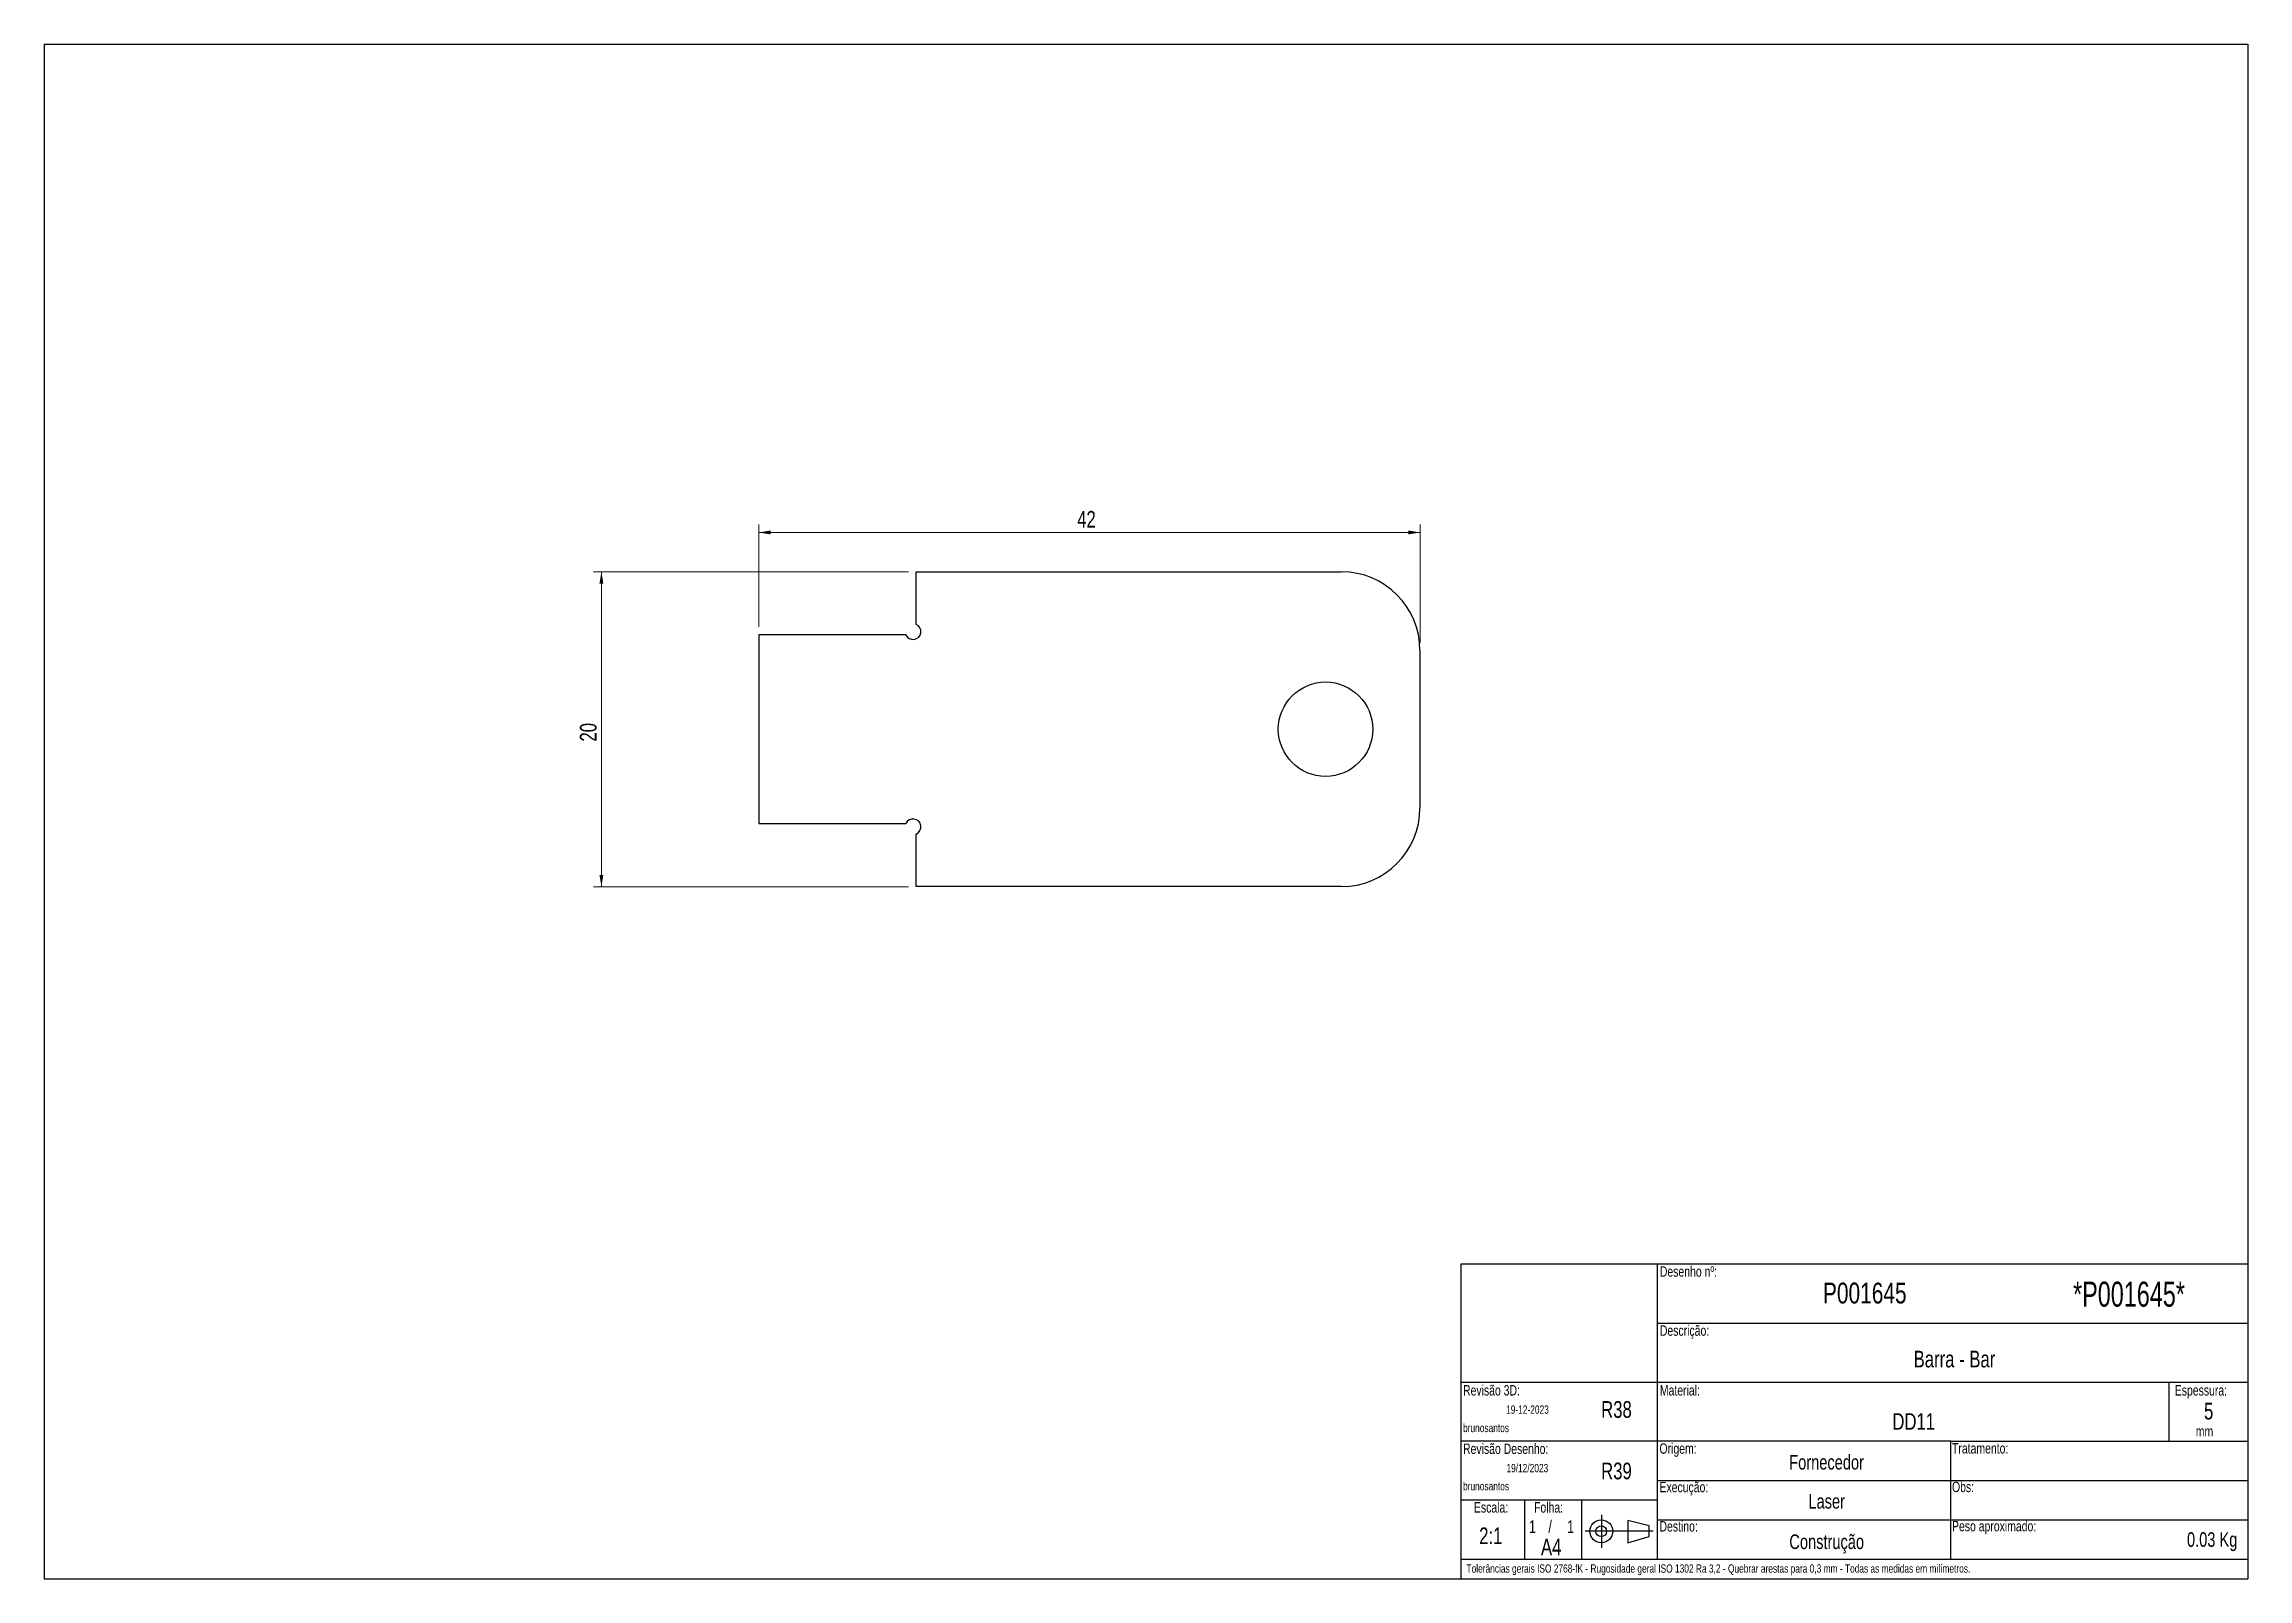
# Model space of a CAD drawing. Header units: millimetres. Extents: x 4 to 144, y 3 to 101.
import ezdxf

# ---------------------------------------------------------------- set-up
doc = ezdxf.new("R2010")
doc.units = ezdxf.units.MM
doc.header["$LTSCALE"] = 0.5
doc.layers.add('FORMAT', color=7, linetype='Continuous')
doc.styles.add('SLDTEXTSTYLE0', font='TXT', dxfattribs={"width": 0.75})
doc.styles.add('SLDTEXTSTYLE1', font='TXT', dxfattribs={"width": 0.7})
doc.dimstyles.new('SLDDIMSTYLE0', dxfattribs={"dimtxt": 1.058333, "dimasz": 0.75, "dimexe": 0, "dimexo": 0.0625, "dimgap": 0.264583, "dimtad": 1, "dimrnd": 1e-09, "dimzin": 12, "dimdsep": 46, "dimtxsty": 'SLDTEXTSTYLE0', "dimsah": 1, "dimcen": 0.09, "dimadec": 0, "dimazin": 3, "dimtfac": 1, "dimtofl": 0, "dimtmove": 0, "dimatfit": 3, "dimfxl": 0, "dimfrac": 2, "dimtolj": 1, "dimtzin": 12, "dimarcsym": 0})

# ---------------------------------------------------------------- blocks, each defined once
blk = doc.blocks.new('_D')
at = {"color": 7, "linetype": 'Continuous', "lineweight": 0}
for p, q in [((59.18, 67), (39.18, 67)), ((39.68, 67), (39.68, 47)), ((59.18, 47), (39.18, 47))]:
    blk.add_line(p, q, dxfattribs=at)
at = {"color": 7, "linetype": 'Continuous', "lineweight": 18}
for points in [[(39.68, 67), (39.55, 66.25), (39.8, 66.25)], [(39.68, 47), (39.8, 47.75), (39.55, 47.75)]]:
    blk.add_solid(points, dxfattribs=at)
at = {"color": 7, "linetype": 'Continuous', "lineweight": 18, "insert": (38.31, 56.22), "char_height": 1.058, "attachment_point": 1, "rotation": 90, "style": 'SLDTEXTSTYLE0'}
blk.add_mtext('20', dxfattribs=at)
blk = doc.blocks.new('_D_1')
at = {"color": 7, "linetype": 'Continuous', "lineweight": 0}
for p, q in [((49.68, 63.5), (49.68, 70)), ((91.68, 62.5), (91.68, 70)), ((49.68, 69.5), (91.68, 69.5))]:
    blk.add_line(p, q, dxfattribs=at)
at = {"color": 7, "linetype": 'Continuous', "lineweight": 18}
for points in [[(49.68, 69.5), (50.43, 69.38), (50.43, 69.63)], [(91.68, 69.5), (90.93, 69.63), (90.93, 69.38)]]:
    blk.add_solid(points, dxfattribs=at)
at = {"color": 7, "linetype": 'Continuous', "lineweight": 18, "insert": (69.9, 70.87), "char_height": 1.058, "attachment_point": 1, "style": 'SLDTEXTSTYLE0'}
blk.add_mtext('42', dxfattribs=at)

msp = doc.modelspace()

# ---------------------------------------------------------------- linework, layer by layer
at = {"color": 7, "linetype": 'Continuous', "lineweight": 25}
for p, q in [((59.678, 63.663), (59.678, 67.005)), ((59.678, 67.005), (86.678, 67.005)), ((49.678, 63.005), (49.678, 51.005)), ((59.02, 63.005), (49.678, 63.005)), ((91.678, 62.005), (91.678, 52.005)), ((49.678, 51.005), (59.02, 51.005)), ((59.678, 47.005), (59.678, 50.346)), ((86.678, 47.005), (59.678, 47.005))]:
    msp.add_line(p, q, dxfattribs=at)
msp.add_circle((85.678, 57.005), 3, dxfattribs=at)
for centre, radius, start, end in [((86.678, 62.005), 5, 0, 90), ((59.478, 63.205), 0.5, 203.57818, 66.42182), ((86.678, 52.005), 5, 270, 0), ((59.478, 50.805), 0.5, 293.57818, 156.42182)]:
    msp.add_arc(centre, radius, start, end, dxfattribs=at)
at = {"layer": 'FORMAT'}
for p, q in [((4.272, 100.527), (144.272, 100.527)), ((4.272, 100.527), (4.272, 3.027)), ((144.272, 100.527), (144.272, 3.027)), ((144.272, 23.027), (94.272, 23.027)), ((94.272, 23.027), (94.272, 3.027)), ((106.772, 4.277), (106.772, 23.027)), ((106.772, 19.277), (144.272, 19.277)), ((94.272, 15.527), (144.272, 15.527)), ((139.272, 11.777), (139.272, 15.527)), ((106.772, 11.777), (94.272, 11.777)), ((125.391, 11.777), (106.772, 11.777)), ((125.391, 4.277), (125.391, 11.777)), ((125.391, 11.777), (144.272, 11.777)), ((106.772, 9.277), (144.272, 9.277)), ((106.772, 8.027), (94.272, 8.027)), ((98.309, 8.027), (98.309, 4.277)), ((101.942, 8.027), (101.942, 4.277)), ((103.204, 7.099), (103.204, 4.999)), ((106.48, 6.056), (102.174, 6.056)), ((104.882, 6.73), (104.882, 5.316)), ((106.229, 6.399), (104.882, 6.73)), ((104.882, 5.316), (106.229, 5.712)), ((106.229, 5.712), (106.229, 6.399)), ((106.772, 6.777), (144.272, 6.777)), ((94.272, 4.277), (144.272, 4.277)), ((4.272, 3.027), (144.272, 3.027))]:
    msp.add_line(p, q, dxfattribs=at)
for radius in [0.728, 0.343]:
    msp.add_circle((103.191, 6.056), radius, dxfattribs=at)

# ---------------------------------------------------------------- texts
for s, insert, char_height, attachment_point, style in [('Desenho nº:', (106.916, 22.886), 0.66146, 1, 'SLDTEXTSTYLE0'), ('P001645', (119.934, 21.848), 1.3229, 2, 'SLDTEXTSTYLE0'), ('*P001645*', (136.717, 21.91), 1.5875, 2, 'SLDTEXTSTYLE1'), ('Descrição:', (106.916, 19.135), 0.6615, 1, 'SLDTEXTSTYLE0'), ('Barra - Bar', (125.63, 17.523), 1.05833, 2, 'SLDTEXTSTYLE0'), ('Revisão 3D:', (94.413, 15.339), 0.66146, 1, 'SLDTEXTSTYLE0'), ('19-12-2023', (98.505, 14.048), 0.5292, 2, 'SLDTEXTSTYLE0'), ('R38', (104.159, 14.32), 1.0583, 2, 'SLDTEXTSTYLE0'), ('Material:', (106.916, 15.339), 0.6615, 1, 'SLDTEXTSTYLE0'), ('Espessura:', (139.627, 15.339), 0.6615, 1, 'SLDTEXTSTYLE0'), ('5', (141.777, 14.214), 1.058, 2, 'SLDTEXTSTYLE0'), ('brunosantos', (94.413, 12.881), 0.52917, 1, 'SLDTEXTSTYLE0'), ('DD11', (123.042, 13.556), 1.0583, 2, 'SLDTEXTSTYLE0'), ('Revisão Desenho:', (94.413, 11.628), 0.66146, 1, 'SLDTEXTSTYLE0'), ('Origem:', (106.892, 11.641), 0.6615, 1, 'SLDTEXTSTYLE0'), ('Tratamento:', (125.476, 11.654), 0.66146, 1, 'SLDTEXTSTYLE0'), ('mm', (140.961, 12.736), 0.6615, 1, 'SLDTEXTSTYLE0'), ('19/12/2023', (98.497, 10.332), 0.5292, 2, 'SLDTEXTSTYLE0'), ('R39', (104.159, 10.413), 1.0583, 2, 'SLDTEXTSTYLE0'), ('Fornecedor', (117.508, 10.903), 0.926, 2, 'SLDTEXTSTYLE0'), ('brunosantos', (94.413, 9.185), 0.52917, 1, 'SLDTEXTSTYLE0'), ('Execução:', (106.892, 9.192), 0.6615, 1, 'SLDTEXTSTYLE0'), ('Laser', (117.515, 8.423), 0.926, 2, 'SLDTEXTSTYLE0'), ('Obs:', (125.476, 9.205), 0.6615, 1, 'SLDTEXTSTYLE0'), ('Escala:', (96.194, 7.903), 0.6615, 2, 'SLDTEXTSTYLE0'), ('Folha:', (98.925, 7.903), 0.6615, 1, 'SLDTEXTSTYLE0'), ('2:1', (96.176, 6.297), 1.0583, 2, 'SLDTEXTSTYLE0'), ('1', (98.602, 6.746), 0.794, 1, 'SLDTEXTSTYLE0'), ('/', (99.833, 6.746), 0.794, 1, 'SLDTEXTSTYLE0'), ('1', (101.241, 6.746), 0.794, 2, 'SLDTEXTSTYLE0'), ('Destino:', (106.892, 6.7), 0.6615, 1, 'SLDTEXTSTYLE0'), ('Construção', (117.514, 5.852), 0.926, 2, 'SLDTEXTSTYLE0'), ('Peso aproximado:', (125.476, 6.713), 0.66146, 1, 'SLDTEXTSTYLE0'), ('0.03 Kg', (143.603, 5.992), 0.926, 3, 'SLDTEXTSTYLE0'), ('A4', (100.011, 5.587), 1.0583, 2, 'SLDTEXTSTYLE0'), ('Tolerâncias gerais ISO 2768-fK - Rugosidade geral ISO 1302 Ra 3,2 - Quebrar arestas para 0,3 mm - Todas as medidas em milímetros.', (94.632, 3.952), 0.529167, 1, 'SLDTEXTSTYLE0')]:
    msp.add_mtext(s, dxfattribs=dict(at, insert=insert, char_height=char_height, attachment_point=attachment_point, style=style))

# ---------------------------------------------------------------- dimensions: what is measured, and where the dimension line sits
at = {"color": 7, "linetype": 'Continuous', "lineweight": 18}
dim = msp.add_linear_dim(base=(91.678, 69.505), p1=(49.678, 63.005), p2=(91.678, 62.005), dimstyle='SLDDIMSTYLE0', dxfattribs=at)
dim.commit()
dim.dimension.update_dxf_attribs({"geometry": '_D_1', "text_midpoint": (70.678, 69.505), "dimtype": 160})
dim = msp.add_linear_dim(base=(39.678, 47.005), p1=(59.678, 67.005), p2=(59.678, 47.005), angle=90, dimstyle='SLDDIMSTYLE0', dxfattribs=at)
dim.commit()
dim.dimension.update_dxf_attribs({"geometry": '_D', "text_midpoint": (39.678, 57.005), "dimtype": 160})

doc.saveas('drawing.dxf')
